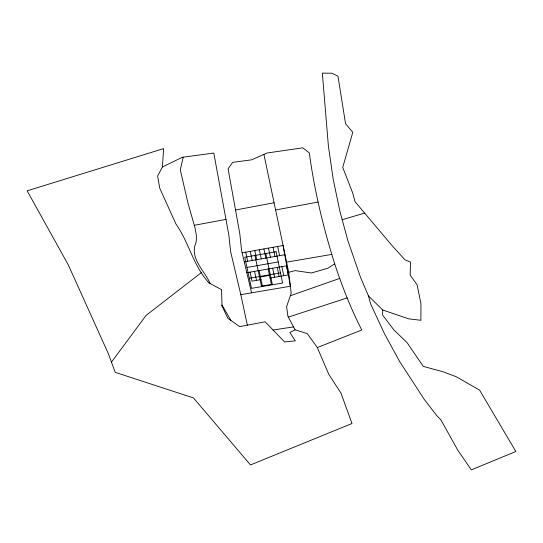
<?xml version="1.0" encoding="UTF-8"?>
<svg xmlns="http://www.w3.org/2000/svg" width="543" height="543" viewBox="0 0 543 543"><rect width="100%" height="100%" fill="white"/><g stroke="black" fill="none" stroke-linecap="round" stroke-linejoin="round"><path stroke-width="0.81" d="M382.7 309.999L382.591 315.021L393.906 329.947L407.074 342.633L423.309 366.403L443.04 371.772L456.168 376.713L479.584 390.105L515.85 451.511L471.324 469.871L457.783 450.174L440.896 419.888L436.911 415.789L424.334 399.512L399.641 361.509L384.444 333.667L370.591 303.808L368.459 295.915L360.396 276.964L347.839 240.529L339.925 211.376L333.266 179.604L328.413 146.243L322.338 73.129L331.929 73.217L337.984 76.21L345.552 123.756L352.801 132.275L342.735 167.373L352.719 193.064L355.027 201.691L392.603 246.25L404.997 259.812L410.467 262.133L410.189 275.172L417.112 284.824L420.961 303.829L420.893 320.295L408.709 318.85L382.7 309.999L368.459 295.915M295.107 329.825L289.881 332.56L295.351 340.861L284.539 341.907L265.16 321.789L239.626 326.642L227.843 318.259L222.039 306.014L221.53 289.589L209.15 283.025C193.274 266.151 189.14 242.585 175.932 223.987L159.751 188.183L157.585 176.034L162.418 166.966L163.626 148.606L27.15 190.831L68.323 264.943L108.512 354.077L115.191 372.342L193.478 397.931L250.499 464.93L351.986 423.513L340.943 393.044L328.773 374.29L317.316 347.568L307.263 333.612L295.107 329.825L287.892 316.318L286.629 306.585L291.204 293.213L288.72 272.287L263.912 154.388M183.201 157.178L180.29 169.878L187.919 202.912L194.998 227.775L196.362 235.458L196.328 239.606A16.609 15.679 52.1 0 1 194.788 245.931C191.414 260.192 205.057 271.507 210.175 283.568L209.15 283.025M111.458 362.133L146.047 315.449L201.453 272.525M251.565 292.826L241.594 250.479L239.768 233.504L228.08 168.812L232.662 162.35L251.708 159.818L266.966 153.024L302.756 147.839L309.306 152.868C314.383 190.579 323.329 227.612 334.698 263.891L327.585 268.351L311.329 272.98L295.134 270.624L288.72 272.287M162.418 166.966L182.217 157.314L213.786 153.045L228.779 234.712L230.68 251.871L240.814 294.652L247.343 325.176M317.316 347.568L361.781 329.995C350.9 308.791 342.185 286.494 334.698 263.891M290.335 295.738L339.714 278.403M288.326 317.126L347.235 297.883M342.185 219.698L364.665 213.087M235.526 210.012L274.086 202.749M275.606 209.985L318.062 202.057M194.319 225.284L225.963 219.379M242.124 252.814L283.086 245.504L290.376 286.249L240.814 294.652M244.262 261.882L284.736 254.742M246.956 267.448L278.213 261.97M246.814 272.708L286.711 265.765M286.589 262.147L331.895 254.382M249.305 278.274L280.493 272.891M260.443 276.957L269.504 275.396M261.007 279.611L251.986 281.159L250.045 272.145M270.068 278.05L288.285 274.921L286.405 265.819M273.088 330.015L293.539 326.9M230.951 320.472L222.012 304.99L222.039 306.014M245.721 252.169L247.689 261.278M254.803 250.554L256.751 259.676M259.079 270.577L262.364 285.964M254.905 255.461L261.468 286.12L272.314 284.267L265.832 253.52M250.255 251.361L252.217 260.477M254.558 271.364L256.493 280.385M259.35 249.739L261.292 258.875M268.48 248.11L270.407 257.267M272.701 268.208L274.609 277.269M263.912 248.925L265.846 258.074M268.154 268.995L271.412 284.423M273.061 247.289L274.975 256.466M277.263 267.414L279.156 276.489M277.649 246.474L279.557 255.658M281.831 266.62L283.717 275.708M276.075 251.708L244.75 257.267L251.49 288.347L282.604 283.046L276.075 251.708"/></g></svg>
